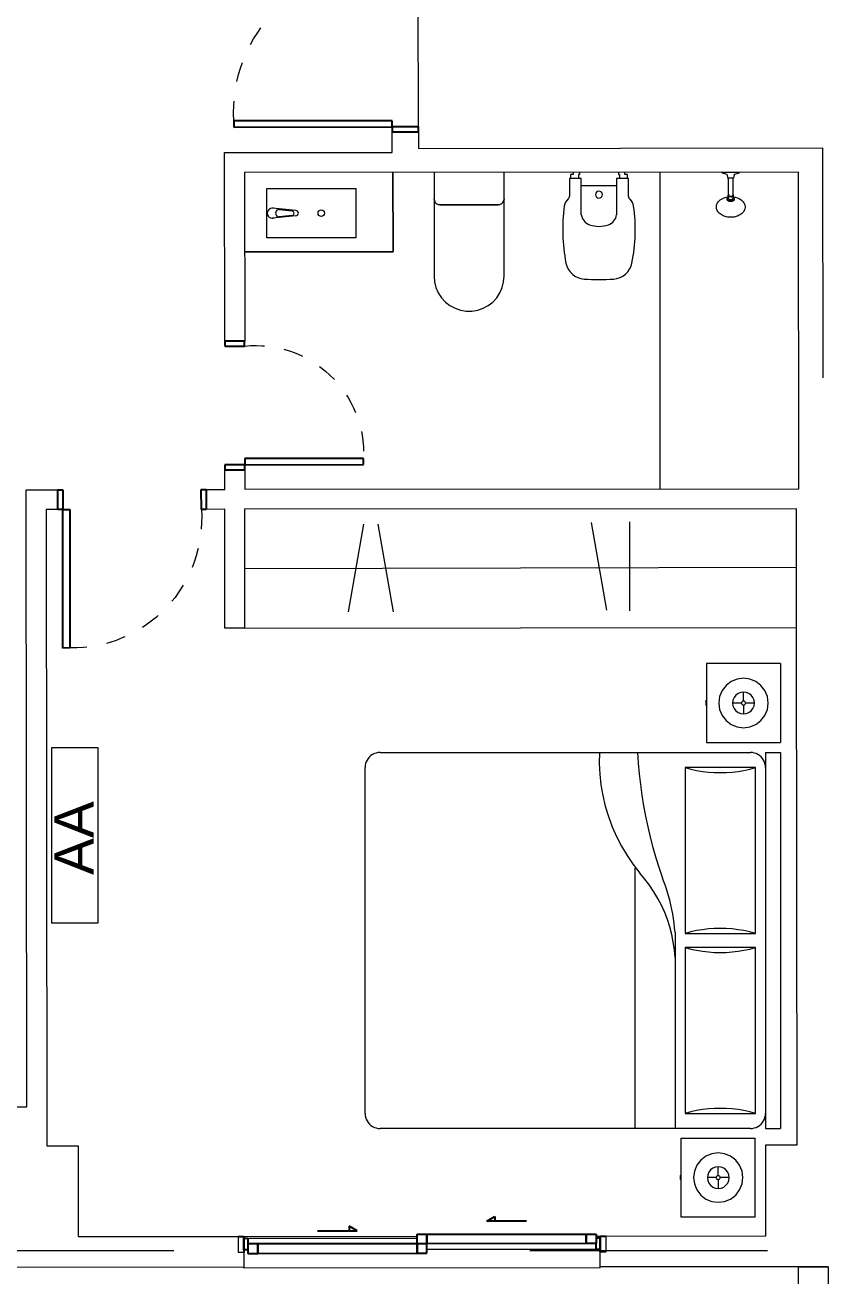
# Model space of a CAD drawing. Header units: millimetres. Extents: x 917 to 1168, y -421 to -23.
# Drawn here: x 1062.72 to 1066.75, y -360.69 to -354.37 of the extents above; entities that cross this region are included whole.
import ezdxf

# ---------------------------------------------------------------- set-up
doc = ezdxf.new("R2010")
doc.units = ezdxf.units.MM
doc.header["$LTSCALE"] = 0.1
for name, pattern in [('ACAD_ISO03W100', [30, 12, -18]), ('CONTINUA', [0]), ('Trazo', [0.00635, 0.003175, -0.003175])]:
    doc.linetypes.add(name, pattern=pattern)
doc.layers.get('0').update_dxf_attribs({"lineweight": 5})
for name, color, linetype, lineweight in [('A-DETL-GENF', 7, 'Continuous', 5), ('A-DOOR', 7, 'Continuous', 5), ('A-GLAZ', 7, 'Continuous', 5), ('A-GLAZ-SILL', 7, 'Continuous', 5), ('A-WALL', 7, 'Continuous', 5), ('Arq-Equipamiento', 250, 'Continuous', 5), ('MUEBLES', 250, 'Continuous', 5), ('P-SANR-FIXT', 7, 'Continuous', 5)]:
    doc.layers.add(name, color=color, linetype=linetype, lineweight=lineweight)
doc.layers.add('A-DOOR-HDLN', color=5, linetype='Trazo', lineweight=5, true_color=0x0000ff)
doc.styles.get("Standard").update_dxf_attribs({"font": 'arial.ttf'})

# ---------------------------------------------------------------- blocks, each defined once
blk = doc.blocks.new('Family7 - Puerta OBLAK - Acceso-2885777-1-TORRE-ARQ-PB')
at = {"layer": 'A-DOOR', "color": 8, "lineweight": 25}
for p, q in [((-0.425, -0.0668), (-0.425, 0.0668)), ((-0.425, 0.0668), (-0.4, 0.0668)), ((-0.4, 0.0668), (-0.4, -0.0668)), ((0.4, -0.0668), (0.4, 0.0668)), ((0.4, 0.0668), (0.425, 0.0668)), ((0.425, 0.0668), (0.425, -0.0668)), ((-0.4, -0.0668), (-0.425, -0.0668)), ((-0.4, -0.0667), (-0.3693, -0.0667)), ((-0.4, -0.8667), (-0.4, -0.0667)), ((-0.3693, -0.0667), (-0.3693, -0.8667)), ((0.425, -0.0668), (0.4, -0.0668)), ((-0.3693, -0.8667), (-0.4, -0.8667))]:
    blk.add_line(p, q, dxfattribs=at)
at = {"layer": 'A-DOOR-HDLN', "color": 8}
blk.add_arc((-0.3269, -0.1376), 0.7303, 266.67006, 5.56979, dxfattribs=at)
blk = doc.blocks.new('Family6 - Puerta OBLAK - Baño-2882883-1-TORRE-ARQ-PB')
at = {"layer": 'A-DOOR', "color": 8, "lineweight": 25}
for p, q in [((-0.3, 0.6507), (-0.2685, 0.6507)), ((-0.3, 0.0507), (-0.3, 0.6507)), ((-0.2685, 0.6507), (-0.2685, 0.0507)), ((-0.325, -0.05), (-0.325, 0.05)), ((-0.325, 0.05), (-0.3, 0.05)), ((-0.2685, 0.0507), (-0.3, 0.0507)), ((-0.3, 0.05), (-0.3, -0.05)), ((0.3, -0.05), (0.3, 0.05)), ((0.3, 0.05), (0.325, 0.05)), ((0.325, 0.05), (0.325, -0.05)), ((-0.3, -0.05), (-0.325, -0.05)), ((0.325, -0.05), (0.3, -0.05))]:
    blk.add_line(p, q, dxfattribs=at)
at = {"layer": 'A-DOOR-HDLN', "color": 8}
blk.add_arc((-0.2437, 0.1049), 0.5464, 354.31204, 92.59832, dxfattribs=at)
blk = doc.blocks.new('Windows_Opening-Slide_UFME_Fenetre_Coulissante_2V - 1_20 x 1_80-2559393-1-TORRE-ARQ-PB')
at = {"layer": 'A-GLAZ', "color": 8, "lineweight": 25}
for p, q in [((-0.9, -0.078), (-0.9, 0.002)), ((-0.88, 0.008), (-0.83, 0.008)), ((-0.88, -0.04), (-0.88, 0.008)), ((-0.83, 0.008), (-0.025, 0.008)), ((-0.83, -0.04), (-0.83, 0.008)), ((-0.83, 0.008), (-0.83, -0.04)), ((-0.025, 0.008), (-0.025, -0.04)), ((-0.025, -0.04), (-0.025, 0.008)), ((-0.025, 0.008), (0.025, 0.008)), ((0.025, 0.008), (0.025, -0.04)), ((0.9, 0.002), (0.9, -0.078)), ((-0.88, -0.011), (-0.9, -0.011)), ((-0.9, -0.011), (-0.9, -0.069)), ((-0.83, -0.04), (-0.88, -0.04)), ((-0.88, -0.069), (-0.88, -0.04)), ((-0.025, -0.04), (-0.83, -0.04)), ((0.025, -0.04), (-0.025, -0.04)), ((0.025, -0.04), (-0.025, -0.04)), ((-0.025, -0.04), (-0.025, -0.088)), ((0.83, -0.04), (0.025, -0.04)), ((0.025, -0.04), (0.025, -0.088)), ((0.025, -0.088), (0.025, -0.04)), ((0.83, -0.088), (0.83, -0.04)), ((0.88, -0.04), (0.83, -0.04)), ((0.83, -0.04), (0.83, -0.088)), ((0.9, -0.011), (0.88, -0.011)), ((0.88, -0.011), (0.88, -0.04)), ((0.88, -0.088), (0.88, -0.04)), ((0.9, -0.069), (0.9, -0.011)), ((-0.93, -0.078), (-0.9, -0.078)), ((-0.9, -0.069), (-0.88, -0.069)), ((-0.5275, -0.106), (-0.3275, -0.106)), ((-0.3675, -0.1291), (-0.3675, -0.106)), ((-0.3275, -0.106), (-0.3675, -0.1291)), ((-0.025, -0.088), (0.025, -0.088)), ((0.025, -0.088), (0.83, -0.088)), ((0.83, -0.088), (0.88, -0.088)), ((0.88, -0.069), (0.9, -0.069)), ((0.9, -0.078), (0.93, -0.078)), ((0.3275, -0.154), (0.3675, -0.1771)), ((0.5275, -0.154), (0.3275, -0.154)), ((0.3675, -0.1771), (0.3675, -0.154))]:
    blk.add_line(p, q, dxfattribs=at)
at = {"layer": 'A-GLAZ', "color": 8}
for p, q in [((0.88, -0.011), (0.025, -0.011)), ((-0.9, -0.078), (-0.025, -0.078)), ((-0.88, -0.069), (-0.025, -0.069)), ((0.88, -0.078), (0.9, -0.078))]:
    blk.add_line(p, q, dxfattribs=at)
at = {"layer": 'A-GLAZ-SILL', "color": 8}
for p, q in [((-0.9, 0.078), (-0.9, 0.082)), ((0.9, 0.082), (-0.9, 0.082)), ((0.9, 0.082), (0.9, 0.078))]:
    blk.add_line(p, q, dxfattribs=at)
blk = doc.blocks.new('Family5 - Puerta OPBLAK - Dormitorio-2880729-1-TORRE-ARQ-PB')
at = {"layer": 'A-DOOR', "color": 8, "lineweight": 25}
for p, q in [((-0.35, 0.05), (-0.375, 0.05)), ((-0.375, 0.05), (-0.375, -0.05)), ((-0.35, -0.05), (-0.35, 0.05)), ((0.375, 0.05), (0.35, 0.05)), ((0.35, 0.05), (0.35, -0.05)), ((0.375, -0.05), (0.375, 0.05)), ((-0.375, -0.05), (-0.35, -0.05)), ((0.35, -0.05), (0.315, -0.05)), ((0.315, -0.05), (0.315, -0.75)), ((0.35, -0.75), (0.35, -0.05)), ((0.35, -0.05), (0.375, -0.05)), ((0.315, -0.75), (0.35, -0.75))]:
    blk.add_line(p, q, dxfattribs=at)
at = {"layer": 'A-DOOR-HDLN', "color": 8}
blk.add_arc((0.3017, -0.0967), 0.6534, 175.89838, 271.16402, dxfattribs=at)
blk = doc.blocks.new('cama grande')
at = {"layer": 'MUEBLES'}
for p, q in [((584.8597, 704.5615), (584.8847, 704.5615)), ((584.8597, 704.5615), (584.8597, 704.1865)), ((584.8847, 704.5615), (585.2597, 704.5615)), ((585.2597, 704.1866), (585.2597, 704.5615)), ((585.3097, 704.5615), (587.2097, 704.5615)), ((585.3097, 704.4853), (585.3097, 704.5615)), ((587.2097, 704.4853), (587.2097, 704.5615)), ((584.9972, 704.4822), (584.9713, 704.4624)), ((585.0273, 704.4947), (584.9972, 704.4822)), ((585.0597, 704.499), (585.0273, 704.4947)), ((585.092, 704.4947), (585.0597, 704.499)), ((585.1221, 704.4822), (585.092, 704.4947)), ((585.148, 704.4624), (585.1221, 704.4822)), ((585.3097, 704.4853), (585.3859, 704.4853)), ((585.3567, 704.4795), (585.3478, 704.475)), ((585.3661, 704.4827), (585.3567, 704.4795)), ((585.3759, 704.4846), (585.3661, 704.4827)), ((585.3859, 704.4853), (585.3759, 704.4846)), ((585.3859, 704.4853), (587.1335, 704.4853)), ((587.1434, 704.4846), (587.1335, 704.4853)), ((587.1335, 704.4853), (587.2097, 704.4853)), ((587.1532, 704.4827), (587.1434, 704.4846)), ((587.1626, 704.4795), (587.1532, 704.4827)), ((587.1716, 704.475), (587.1626, 704.4795)), ((584.9515, 704.4365), (584.939, 704.4064)), ((584.9713, 704.4624), (584.9515, 704.4365)), ((585.0322, 704.4217), (585.0208, 704.4129)), ((585.0454, 704.4272), (585.0322, 704.4217)), ((585.0597, 704.4291), (585.0454, 704.4272)), ((585.0597, 704.4291), (585.0597, 704.384)), ((585.0739, 704.4272), (585.0597, 704.4291)), ((585.0872, 704.4217), (585.0739, 704.4272)), ((585.0986, 704.4129), (585.0872, 704.4217)), ((585.1679, 704.4365), (585.148, 704.4624)), ((585.1804, 704.4064), (585.1679, 704.4365)), ((585.3103, 704.419), (585.3097, 704.4091)), ((585.3123, 704.4288), (585.3103, 704.419)), ((585.3155, 704.4382), (585.3123, 704.4288)), ((585.3199, 704.4472), (585.3155, 704.4382)), ((585.3254, 704.4554), (585.3199, 704.4472)), ((585.332, 704.4629), (585.3254, 704.4554)), ((585.3395, 704.4695), (585.332, 704.4629)), ((585.3478, 704.475), (585.3395, 704.4695)), ((586.2241, 704.4345), (585.3859, 704.4345)), ((585.3936, 704.4054), (585.3859, 704.4345)), ((585.3859, 704.4345), (585.3859, 704.0789)), ((586.2241, 704.4345), (586.2163, 704.4054)), ((586.2241, 704.0789), (586.2241, 704.4345)), ((587.1335, 704.4345), (586.2953, 704.4345)), ((586.2953, 704.4345), (586.2953, 704.0789)), ((586.303, 704.4054), (586.2953, 704.4345)), ((587.1335, 704.4345), (587.1257, 704.4054)), ((587.1335, 704.0789), (587.1335, 704.4345)), ((587.1799, 704.4695), (587.1716, 704.475)), ((587.1873, 704.4629), (587.1799, 704.4695)), ((587.1939, 704.4554), (587.1873, 704.4629)), ((587.1995, 704.4472), (587.1939, 704.4554)), ((587.2039, 704.4382), (587.1995, 704.4472)), ((587.2071, 704.4288), (587.2039, 704.4382)), ((587.209, 704.419), (587.2071, 704.4288)), ((587.2097, 704.4091), (587.209, 704.419)), ((587.6329, 704.4338), (587.2579, 704.4338)), ((587.2579, 704.059), (587.2579, 704.4338)), ((587.6579, 704.4338), (587.6329, 704.4338)), ((587.6579, 704.4338), (587.6579, 704.0589)), ((584.939, 704.4064), (584.9347, 704.374)), ((584.9347, 704.374), (584.939, 704.3417)), ((585.0065, 704.3883), (585.0046, 704.374)), ((585.0496, 704.374), (585.0046, 704.374)), ((585.0046, 704.374), (585.0065, 704.3598)), ((585.012, 704.4015), (585.0065, 704.3883)), ((585.0065, 704.3598), (585.012, 704.3465)), ((585.0208, 704.4129), (585.012, 704.4015)), ((585.05, 704.3766), (585.0496, 704.374)), ((585.0496, 704.374), (585.05, 704.3714)), ((585.051, 704.379), (585.05, 704.3766)), ((585.05, 704.3714), (585.051, 704.369)), ((585.0526, 704.3811), (585.051, 704.379)), ((585.051, 704.369), (585.0526, 704.3669)), ((585.0547, 704.3827), (585.0526, 704.3811)), ((585.0526, 704.3669), (585.0547, 704.3654)), ((585.0571, 704.3837), (585.0547, 704.3827)), ((585.0547, 704.3654), (585.0571, 704.3644)), ((585.0597, 704.384), (585.0571, 704.3837)), ((585.0571, 704.3644), (585.0597, 704.364)), ((585.0623, 704.3837), (585.0597, 704.384)), ((585.0597, 704.364), (585.0623, 704.3644)), ((585.0597, 704.364), (585.0597, 704.319)), ((585.0647, 704.3827), (585.0623, 704.3837)), ((585.0623, 704.3644), (585.0647, 704.3654)), ((585.0667, 704.3811), (585.0647, 704.3827)), ((585.0647, 704.3654), (585.0667, 704.3669)), ((585.0683, 704.379), (585.0667, 704.3811)), ((585.0667, 704.3669), (585.0683, 704.369)), ((585.0693, 704.3766), (585.0683, 704.379)), ((585.0683, 704.369), (585.0693, 704.3714)), ((585.0697, 704.374), (585.0693, 704.3766)), ((585.0693, 704.3714), (585.0697, 704.374)), ((585.0697, 704.374), (585.1147, 704.374)), ((585.1073, 704.4015), (585.0986, 704.4129)), ((585.1128, 704.3883), (585.1073, 704.4015)), ((585.1073, 704.3465), (585.1128, 704.3598)), ((585.1147, 704.374), (585.1128, 704.3883)), ((585.1128, 704.3598), (585.1147, 704.374)), ((585.1846, 704.374), (585.1804, 704.4064)), ((585.1804, 704.3417), (585.1846, 704.374)), ((585.3097, 703.8376), (585.3097, 704.4091)), ((585.3999, 704.3761), (585.3936, 704.4054)), ((585.4049, 704.3465), (585.3999, 704.3761)), ((586.21, 704.3761), (586.205, 704.3465)), ((586.2163, 704.4054), (586.21, 704.3761)), ((586.3093, 704.3761), (586.303, 704.4054)), ((586.3143, 704.3465), (586.3093, 704.3761)), ((587.1194, 704.3761), (587.1144, 704.3465)), ((587.1257, 704.4054), (587.1194, 704.3761)), ((587.2097, 704.4091), (587.2097, 704.0281)), ((587.3954, 704.3546), (587.3695, 704.3348)), ((587.4256, 704.3671), (587.3954, 704.3546)), ((587.4579, 704.3714), (587.4256, 704.3671)), ((587.4902, 704.3671), (587.4579, 704.3714)), ((587.5204, 704.3546), (587.4902, 704.3671)), ((587.5462, 704.3348), (587.5204, 704.3546)), ((584.939, 704.3417), (584.9515, 704.3116)), ((584.9515, 704.3116), (584.9713, 704.2857)), ((585.012, 704.3465), (585.0208, 704.3351)), ((585.0208, 704.3351), (585.0322, 704.3264)), ((585.0322, 704.3264), (585.0454, 704.3209)), ((585.0454, 704.3209), (585.0597, 704.319)), ((585.0597, 704.319), (585.0739, 704.3209)), ((585.0739, 704.3209), (585.0872, 704.3264)), ((585.0872, 704.3264), (585.0986, 704.3351)), ((585.0986, 704.3351), (585.1073, 704.3465)), ((585.148, 704.2857), (585.1679, 704.3116)), ((585.1679, 704.3116), (585.1804, 704.3417)), ((585.4084, 704.3166), (585.4049, 704.3465)), ((585.4106, 704.2867), (585.4084, 704.3166)), ((586.2015, 704.3166), (586.1994, 704.2867)), ((586.205, 704.3465), (586.2015, 704.3166)), ((586.3178, 704.3166), (586.3143, 704.3465)), ((586.32, 704.2867), (586.3178, 704.3166)), ((587.1109, 704.3166), (587.1088, 704.2867)), ((587.1144, 704.3465), (587.1109, 704.3166)), ((587.3497, 704.3089), (587.3372, 704.2788)), ((587.3695, 704.3348), (587.3497, 704.3089)), ((587.4304, 704.2941), (587.419, 704.2853)), ((587.4437, 704.2996), (587.4304, 704.2941)), ((587.4579, 704.3014), (587.4437, 704.2996)), ((587.4579, 704.3014), (587.4579, 704.2564)), ((587.4721, 704.2996), (587.4579, 704.3014)), ((587.4854, 704.2941), (587.4721, 704.2996)), ((587.4968, 704.2853), (587.4854, 704.2941)), ((587.5661, 704.3089), (587.5462, 704.3348)), ((587.5786, 704.2788), (587.5661, 704.3089)), ((584.9713, 704.2857), (584.9972, 704.2658)), ((584.9972, 704.2658), (585.0273, 704.2533)), ((585.0273, 704.2533), (585.0597, 704.2491)), ((585.0597, 704.2491), (585.092, 704.2533)), ((585.092, 704.2533), (585.1221, 704.2658)), ((585.1221, 704.2658), (585.148, 704.2857)), ((585.4084, 704.1967), (585.4106, 704.2266)), ((585.4113, 704.2567), (585.4106, 704.2867)), ((585.4106, 704.2266), (585.4113, 704.2567)), ((586.1994, 704.2867), (586.1987, 704.2567)), ((586.1987, 704.2567), (586.1994, 704.2266)), ((586.1994, 704.2266), (586.2015, 704.1967)), ((586.3178, 704.1967), (586.32, 704.2266)), ((586.3207, 704.2567), (586.32, 704.2867)), ((586.32, 704.2266), (586.3207, 704.2567)), ((587.1088, 704.2867), (587.1081, 704.2567)), ((587.1081, 704.2567), (587.1088, 704.2266)), ((587.1088, 704.2266), (587.1109, 704.1967)), ((587.3372, 704.2788), (587.3329, 704.2464)), ((587.3329, 704.2464), (587.3372, 704.2141)), ((587.4047, 704.2607), (587.4029, 704.2464)), ((587.4479, 704.2464), (587.4029, 704.2464)), ((587.4029, 704.2464), (587.4047, 704.2322)), ((587.4102, 704.2739), (587.4047, 704.2607)), ((587.4047, 704.2322), (587.4102, 704.2189)), ((587.419, 704.2853), (587.4102, 704.2739)), ((587.4482, 704.249), (587.4479, 704.2464)), ((587.4479, 704.2464), (587.4482, 704.2438)), ((587.4492, 704.2514), (587.4482, 704.249)), ((587.4482, 704.2438), (587.4492, 704.2414)), ((587.4508, 704.2535), (587.4492, 704.2514)), ((587.4492, 704.2414), (587.4508, 704.2393)), ((587.4529, 704.2551), (587.4508, 704.2535)), ((587.4508, 704.2393), (587.4529, 704.2377)), ((587.4553, 704.2561), (587.4529, 704.2551)), ((587.4529, 704.2377), (587.4553, 704.2367)), ((587.4579, 704.2564), (587.4553, 704.2561)), ((587.4553, 704.2367), (587.4579, 704.2364)), ((587.4605, 704.2561), (587.4579, 704.2564)), ((587.4579, 704.2364), (587.4605, 704.2367)), ((587.4579, 704.2364), (587.4579, 704.1914)), ((587.4629, 704.2551), (587.4605, 704.2561)), ((587.4605, 704.2367), (587.4629, 704.2377)), ((587.465, 704.2535), (587.4629, 704.2551)), ((587.4629, 704.2377), (587.465, 704.2393)), ((587.4666, 704.2514), (587.465, 704.2535)), ((587.465, 704.2393), (587.4666, 704.2414)), ((587.4676, 704.249), (587.4666, 704.2514)), ((587.4666, 704.2414), (587.4676, 704.2438)), ((587.4679, 704.2464), (587.4676, 704.249)), ((587.4676, 704.2438), (587.4679, 704.2464)), ((587.4679, 704.2464), (587.5129, 704.2464)), ((587.5055, 704.2739), (587.4968, 704.2853)), ((587.511, 704.2607), (587.5055, 704.2739)), ((587.5055, 704.2189), (587.511, 704.2322)), ((587.5129, 704.2464), (587.511, 704.2607)), ((587.511, 704.2322), (587.5129, 704.2464)), ((587.5828, 704.2464), (587.5786, 704.2788)), ((587.5786, 704.2141), (587.5828, 704.2464)), ((584.8597, 704.1865), (585.2597, 704.1866)), ((585.0489, 704.1866), (585.0488, 704.1866)), ((585.0488, 704.1866), (585.0488, 704.1839)), ((585.0489, 704.1839), (585.0488, 704.1839)), ((585.0489, 704.1839), (585.0489, 704.1866)), ((585.0492, 704.1839), (585.0489, 704.1839)), ((585.0492, 704.1839), (585.0492, 704.1866)), ((585.0498, 704.1839), (585.0492, 704.1839)), ((585.0498, 704.1839), (585.0498, 704.1866)), ((585.0498, 704.1839), (585.0506, 704.1839)), ((585.0506, 704.1839), (585.0506, 704.1866)), ((585.0506, 704.1839), (585.0515, 704.1839)), ((585.0515, 704.1839), (585.0515, 704.1866)), ((585.0515, 704.1839), (585.0526, 704.1839)), ((585.0526, 704.1839), (585.0526, 704.1866)), ((585.0526, 704.1839), (585.0539, 704.1839)), ((585.0539, 704.1839), (585.0539, 704.1866)), ((585.0539, 704.1839), (585.0553, 704.1839)), ((585.0553, 704.1839), (585.0553, 704.1866)), ((585.0553, 704.1839), (585.0568, 704.1839)), ((585.0568, 704.1839), (585.0568, 704.1866)), ((585.0568, 704.1839), (585.0584, 704.1839)), ((585.0584, 704.1839), (585.0584, 704.1866)), ((585.0584, 704.1839), (585.06, 704.1839)), ((585.06, 704.1839), (585.06, 704.1866)), ((585.06, 704.1839), (585.0616, 704.1839)), ((585.0616, 704.1839), (585.0616, 704.1866)), ((585.0616, 704.1839), (585.0631, 704.1839)), ((585.0631, 704.1839), (585.0631, 704.1866)), ((585.0631, 704.1839), (585.0646, 704.1839)), ((585.0646, 704.1839), (585.0646, 704.1866)), ((585.0646, 704.1839), (585.066, 704.1839)), ((585.066, 704.1839), (585.066, 704.1866)), ((585.066, 704.1839), (585.0673, 704.1839)), ((585.0673, 704.1839), (585.0673, 704.1866)), ((585.0673, 704.1839), (585.0684, 704.1839)), ((585.0684, 704.1839), (585.0684, 704.1866)), ((585.0684, 704.1839), (585.0694, 704.1839)), ((585.0694, 704.1839), (585.0694, 704.1866)), ((585.0694, 704.1839), (585.0701, 704.1839)), ((585.0701, 704.1839), (585.0701, 704.1866)), ((585.0707, 704.1839), (585.0701, 704.1839)), ((585.0707, 704.1839), (585.0707, 704.1866)), ((585.071, 704.1839), (585.0707, 704.1839)), ((585.071, 704.1839), (585.071, 704.1866)), ((585.0711, 704.1839), (585.071, 704.1839)), ((585.0711, 704.1866), (585.0711, 704.1839)), ((585.2597, 704.1866), (585.2597, 704.1866)), ((585.3999, 704.1372), (585.4049, 704.1668)), ((585.4049, 704.1668), (585.4084, 704.1967)), ((586.2015, 704.1967), (586.205, 704.1668)), ((586.205, 704.1668), (586.21, 704.1372)), ((586.3093, 704.1372), (586.3143, 704.1668)), ((586.3143, 704.1668), (586.3178, 704.1967)), ((587.1109, 704.1967), (587.1144, 704.1668)), ((587.1144, 704.1668), (587.1194, 704.1372)), ((587.3372, 704.2141), (587.3497, 704.1839)), ((587.3497, 704.1839), (587.3695, 704.1581)), ((587.4102, 704.2189), (587.419, 704.2075)), ((587.419, 704.2075), (587.4304, 704.1988)), ((587.4304, 704.1988), (587.4437, 704.1933)), ((587.4437, 704.1933), (587.4579, 704.1914)), ((587.4579, 704.1914), (587.4721, 704.1933)), ((587.4721, 704.1933), (587.4854, 704.1988)), ((587.4854, 704.1988), (587.4968, 704.2075)), ((587.4968, 704.2075), (587.5055, 704.2189)), ((587.5462, 704.1581), (587.5661, 704.1839)), ((587.5661, 704.1839), (587.5786, 704.2141)), ((585.3859, 704.0789), (585.3936, 704.1079)), ((585.3936, 704.1079), (585.3999, 704.1372)), ((586.21, 704.1372), (586.2163, 704.1079)), ((586.2163, 704.1079), (586.2241, 704.0789)), ((586.2953, 704.0789), (586.303, 704.1079)), ((586.303, 704.1079), (586.3093, 704.1372)), ((587.1194, 704.1372), (587.1257, 704.1079)), ((587.1257, 704.1079), (587.1335, 704.0789)), ((587.3695, 704.1581), (587.3954, 704.1382)), ((587.3954, 704.1382), (587.4256, 704.1257)), ((587.4256, 704.1257), (587.4579, 704.1215)), ((587.4579, 704.1215), (587.4902, 704.1257)), ((587.4902, 704.1257), (587.5204, 704.1382)), ((587.5204, 704.1382), (587.5462, 704.1581)), ((585.3859, 704.0789), (586.2241, 704.0789)), ((586.2953, 704.0789), (587.1335, 704.0789)), ((587.2579, 704.0589), (587.2579, 704.059)), ((587.6579, 704.0589), (587.2579, 704.0589)), ((587.4464, 704.059), (587.4464, 704.0562)), ((587.4464, 704.0562), (587.4465, 704.0562)), ((587.4465, 704.0562), (587.4465, 704.059)), ((587.4465, 704.0562), (587.4469, 704.0562)), ((587.4469, 704.0562), (587.4469, 704.059)), ((587.4469, 704.0562), (587.4475, 704.0562)), ((587.4475, 704.0562), (587.4475, 704.059)), ((587.4482, 704.0562), (587.4475, 704.0562)), ((587.4482, 704.0562), (587.4482, 704.059)), ((587.4492, 704.0562), (587.4482, 704.0562)), ((587.4492, 704.0562), (587.4492, 704.059)), ((587.4503, 704.0562), (587.4492, 704.0562)), ((587.4503, 704.0562), (587.4503, 704.059)), ((587.4515, 704.0562), (587.4503, 704.0562)), ((587.4515, 704.0562), (587.4515, 704.059)), ((587.4529, 704.0562), (587.4515, 704.0562)), ((587.4529, 704.0562), (587.4529, 704.059)), ((587.4545, 704.0562), (587.4529, 704.0562)), ((587.4545, 704.0562), (587.4545, 704.059)), ((587.456, 704.0562), (587.4545, 704.0562)), ((587.456, 704.0562), (587.456, 704.059)), ((587.4576, 704.0562), (587.456, 704.0562)), ((587.4576, 704.0562), (587.4576, 704.059)), ((587.4592, 704.0562), (587.4576, 704.0562)), ((587.4592, 704.0562), (587.4592, 704.059)), ((587.4608, 704.0562), (587.4592, 704.0562)), ((587.4608, 704.0562), (587.4608, 704.059)), ((587.4622, 704.0562), (587.4608, 704.0562)), ((587.4622, 704.0562), (587.4622, 704.059)), ((587.4636, 704.0562), (587.4622, 704.0562)), ((587.4636, 704.0562), (587.4636, 704.059)), ((587.4649, 704.0562), (587.4636, 704.0562)), ((587.4649, 704.0562), (587.4649, 704.059)), ((587.4661, 704.0562), (587.4649, 704.0562)), ((587.4661, 704.0562), (587.4661, 704.059)), ((587.467, 704.0562), (587.4661, 704.0562)), ((587.467, 704.0562), (587.467, 704.059)), ((587.4678, 704.0562), (587.467, 704.0562)), ((587.4678, 704.0562), (587.4678, 704.059)), ((587.4678, 704.0562), (587.4683, 704.0562)), ((587.4683, 704.0562), (587.4683, 704.059)), ((587.4683, 704.0562), (587.4687, 704.0562)), ((587.4687, 704.059), (587.4688, 704.059)), ((587.4687, 704.0562), (587.4687, 704.059)), ((587.4687, 704.0562), (587.4688, 704.0562)), ((587.4688, 704.059), (587.4688, 704.0562)), ((585.9889, 703.9809), (585.9667, 703.973)), ((586.0112, 703.9882), (585.9889, 703.9809)), ((586.0338, 703.995), (586.0112, 703.9882)), ((586.0566, 704.0012), (586.0338, 703.995)), ((586.0794, 704.0068), (586.0566, 704.0012)), ((586.1025, 704.0118), (586.0794, 704.0068)), ((586.1174, 703.9757), (586.0816, 703.9596)), ((586.1256, 704.0162), (586.1025, 704.0118)), ((586.1541, 703.9898), (586.1174, 703.9757)), ((586.1488, 704.0201), (586.1256, 704.0162)), ((586.1722, 704.0233), (586.1488, 704.0201)), ((586.1915, 704.0018), (586.1541, 703.9898)), ((586.1956, 704.026), (586.1722, 704.0233)), ((586.2295, 704.0116), (586.1915, 704.0018)), ((586.2191, 704.0281), (586.1956, 704.026)), ((586.2191, 704.0281), (586.3461, 704.0281)), ((586.268, 704.0193), (586.2295, 704.0116)), ((586.3069, 704.0248), (586.268, 704.0193)), ((586.3461, 704.0281), (586.3069, 704.0248)), ((586.3461, 704.0281), (587.2097, 704.0281)), ((587.2097, 704.0281), (587.2097, 703.8249)), ((585.7372, 703.9027), (585.7896, 703.9164)), ((585.7896, 703.9164), (585.8417, 703.9312)), ((585.8417, 703.9312), (585.8934, 703.9473)), ((585.8934, 703.9473), (585.9447, 703.9646)), ((585.9667, 703.973), (585.9447, 703.9646)), ((586.013, 703.9214), (585.9804, 703.8995)), ((586.0468, 703.9415), (586.013, 703.9214)), ((586.0816, 703.9596), (586.0468, 703.9415)), ((585.4176, 703.8464), (585.4713, 703.8527)), ((585.4713, 703.8527), (585.5249, 703.8602)), ((585.5249, 703.8602), (585.5784, 703.869)), ((585.5784, 703.869), (585.6316, 703.879)), ((585.6316, 703.879), (585.6845, 703.8902)), ((585.6845, 703.8902), (585.7372, 703.9027)), ((585.876, 703.8167), (585.9193, 703.8503)), ((585.9492, 703.8757), (585.9193, 703.8503)), ((585.9804, 703.8995), (585.9492, 703.8757)), ((585.3097, 703.8376), (585.3637, 703.8414)), ((585.3097, 703.6456), (585.3097, 703.8376)), ((585.3637, 703.8414), (585.4176, 703.8464)), ((585.7836, 703.7577), (585.8307, 703.7858)), ((585.8307, 703.7858), (585.876, 703.8167)), ((585.8939, 703.8249), (587.2097, 703.8249)), ((587.2097, 703.8249), (587.2097, 702.5377)), ((585.6848, 703.7105), (585.7349, 703.7326)), ((585.7349, 703.7326), (585.7836, 703.7577)), ((585.4736, 703.6537), (585.5276, 703.663)), ((585.5276, 703.663), (585.581, 703.6756)), ((585.581, 703.6756), (585.6334, 703.6915)), ((585.6334, 703.6915), (585.6848, 703.7105)), ((585.3097, 703.6456), (585.3645, 703.645)), ((585.3097, 702.5377), (585.3097, 703.6456)), ((585.3645, 703.645), (585.4192, 703.6476)), ((585.4192, 703.6476), (585.4736, 703.6537)), ((585.3097, 702.5377), (585.3103, 702.5277)), ((585.3103, 702.5277), (585.3123, 702.5179)), ((587.2071, 702.5179), (587.209, 702.5277)), ((587.209, 702.5277), (587.2097, 702.5377)), ((585.3123, 702.5179), (585.3155, 702.5085)), ((585.3155, 702.5085), (585.3199, 702.4996)), ((585.3199, 702.4996), (585.3254, 702.4913)), ((585.3254, 702.4913), (585.332, 702.4838)), ((585.332, 702.4838), (585.3395, 702.4772)), ((585.3395, 702.4772), (585.3478, 702.4717)), ((585.3478, 702.4717), (585.3567, 702.4673)), ((585.3567, 702.4673), (585.3661, 702.464)), ((585.3661, 702.464), (585.3759, 702.4621)), ((585.3759, 702.4621), (585.3859, 702.4615)), ((587.1335, 702.4615), (585.3859, 702.4615)), ((587.1335, 702.4615), (587.1434, 702.4621)), ((587.1434, 702.4621), (587.1532, 702.464)), ((587.1532, 702.464), (587.1626, 702.4673)), ((587.1626, 702.4673), (587.1716, 702.4717)), ((587.1716, 702.4717), (587.1799, 702.4772)), ((587.1799, 702.4772), (587.1873, 702.4838)), ((587.1873, 702.4838), (587.1939, 702.4913)), ((587.1939, 702.4913), (587.1995, 702.4996)), ((587.1995, 702.4996), (587.2039, 702.5085)), ((587.2039, 702.5085), (587.2071, 702.5179))]:
    blk.add_line(p, q, dxfattribs=at)
blk = doc.blocks.new('Sanitary_Toilets_Ceramica-Catalano_Zero-70-One-Piece-Close-Coupled-Syphonic - Default-V1-2-TORRE-ARQ- PB _-2_14_')
at = {"layer": 'A-DETL-GENF', "color": 8}
for p, q in [((0.0444, 0.177), (0.0015, 0.177)), ((0.0887, 0.177), (0.0444, 0.177)), ((0.1331, 0.177), (0.0887, 0.177)), ((0.1331, 0.177), (0.1423, 0.1755)), ((0.524, 0.177), (0.1331, 0.177)), ((0.1423, 0.1755), (0.1331, 0.177)), ((0.1423, 0.1755), (0.1507, 0.1713)), ((0.1507, 0.1713), (0.1423, 0.1755)), ((0.1507, 0.1713), (0.1573, 0.1646)), ((0.1573, 0.1646), (0.1507, 0.1713)), ((0.1573, 0.1646), (0.1616, 0.1563)), ((0.1616, 0.1563), (0.1573, 0.1646)), ((0.1616, 0.1563), (0.1631, 0.147)), ((0.1631, 0.147), (0.1616, 0.1563)), ((0.1631, 0.147), (0.1631, -0.147)), ((0.1631, 0.098), (0.1631, 0.147)), ((0.5531, 0.1746), (0.524, 0.177)), ((0.5815, 0.1674), (0.5531, 0.1746)), ((0.6082, 0.1557), (0.5815, 0.1674)), ((0.6327, 0.1397), (0.6082, 0.1557)), ((0.6542, 0.1199), (0.6327, 0.1397)), ((0.1631, 0.049), (0.1631, 0.098)), ((0.6722, 0.0968), (0.6542, 0.1199)), ((0.6861, 0.0711), (0.6722, 0.0968)), ((0.6956, 0.0435), (0.6861, 0.0711)), ((0.1631, 0), (0.1631, 0.049)), ((0.7004, 0.0146), (0.6956, 0.0435)), ((0.7004, -0.0146), (0.7004, 0.0146)), ((0.1631, -0.049), (0.1631, 0)), ((0.1631, -0.098), (0.1631, -0.049)), ((0.6861, -0.0711), (0.6956, -0.0435)), ((0.6956, -0.0435), (0.7004, -0.0146)), ((0.1631, -0.147), (0.1631, -0.098)), ((0.6327, -0.1397), (0.6542, -0.1199)), ((0.6542, -0.1199), (0.6722, -0.0968)), ((0.6722, -0.0968), (0.6861, -0.0711)), ((0.0015, -0.177), (0.0444, -0.177)), ((0.0444, -0.177), (0.0887, -0.177)), ((0.0887, -0.177), (0.1331, -0.177)), ((0.1423, -0.1755), (0.1331, -0.177)), ((0.1331, -0.177), (0.1423, -0.1755)), ((0.1331, -0.177), (0.524, -0.177)), ((0.1507, -0.1713), (0.1423, -0.1755)), ((0.1423, -0.1755), (0.1507, -0.1713)), ((0.1573, -0.1646), (0.1507, -0.1713)), ((0.1507, -0.1713), (0.1573, -0.1646)), ((0.1616, -0.1563), (0.1573, -0.1646)), ((0.1573, -0.1646), (0.1616, -0.1563)), ((0.1631, -0.147), (0.1616, -0.1563)), ((0.1616, -0.1563), (0.1631, -0.147)), ((0.524, -0.177), (0.5531, -0.1746)), ((0.5531, -0.1746), (0.5815, -0.1674)), ((0.5815, -0.1674), (0.6082, -0.1557)), ((0.6082, -0.1557), (0.6327, -0.1397))]:
    blk.add_line(p, q, dxfattribs=at)
blk = doc.blocks.new('Vitreous china bidet _ Debba _ Roca _ 355994xx0 - White - Debba- Roca-2705266-2-TORRE-ARQ- PB _-2_14_')
at = {"layer": 'P-SANR-FIXT', "color": 8}
for p, q in [((0.0357, 0.0802), (0.0357, 0.2622)), ((0.2143, 0.2622), (0.2143, 0.0802)), ((-0.0236, 0.1689), (-0.0236, 0.0802)), ((0.2736, 0.0802), (0.2738, 0.1687)), ((-0.0236, 0.0802), (-0.0194, 0.0802)), ((-0.0194, 0.0802), (-0.0194, 0.0596)), ((-0.0194, 0.0802), (0.0221, 0.0802)), ((0.0221, 0.0802), (0.0357, 0.0802)), ((0.0221, 0.0596), (0.0221, 0.0802)), ((0.0357, 0.1159), (0.2143, 0.1159)), ((0.2143, 0.0802), (0.2279, 0.0802)), ((0.2279, 0.0802), (0.2694, 0.0802)), ((0.2279, 0.0596), (0.2279, 0.0802)), ((0.2694, 0.0596), (0.2694, 0.0802)), ((0.2694, 0.0802), (0.2736, 0.0802)), ((-0.0194, 0.0596), (-0.006, 0.0596)), ((-0.006, 0.0596), (-0.006, 0.0508)), ((0.026, 0.0596), (0.0221, 0.0596)), ((0.026, 0.0508), (0.026, 0.0596)), ((0.224, 0.0596), (0.2279, 0.0596)), ((0.224, 0.0508), (0.224, 0.0596)), ((0.256, 0.0508), (0.256, 0.0596)), ((0.256, 0.0596), (0.2694, 0.0596))]:
    blk.add_line(p, q, dxfattribs=at)
for centre, radius, start, end in [((0.0575, 0.4868), 0.1013, 93.86915, 168.75559), ((0.125, -0.5106), 1.1009, 86.13085, 93.86915), ((0.1925, 0.4868), 0.1013, 11.24441, 86.13085), ((0.8089, 0.3374), 0.8673, 168.75559, 187.87391), ((-0.5589, 0.3374), 0.8673, 352.12609, 11.24441), ((0.1293, 0.1353), 0.1859, 91.32885, 106.15101), ((0.1207, 0.1353), 0.1859, 73.84899, 88.67115), ((0.1, 0.2529), 0.0649, 110.16908, 171.83092), ((0.15, 0.2529), 0.0649, 8.16908, 69.83092), ((0.0086, 0.2267), 0.0594, 187.87391, 225.1331), ((0.2414, 0.2267), 0.0594, 311.25476, 352.12609), ((-0.0411, 0.1689), 0.0175, 0, 63.70008), ((0.125, 0.1608), 0.0175, 0, 180), ((0.125, 0.1608), 0.0175, 180, 0), ((0.2904, 0.1686), 0.0167, 126.27151, 179.72849)]:
    blk.add_arc(centre, radius, start, end, dxfattribs=at)
blk = doc.blocks.new('Shower-Valve_Trim-KOHLER-Alteo-K-TS45106 - 2_5 GPM_ 2BZ-Oil-Rubed Nickel-V7-2-TORRE-ARQ- PB _-2_14_')
at = {"layer": 'P-SANR-FIXT', "color": 8}
for p, q in [((2.5274, -14.2181), (2.5169, -14.2613)), ((2.5304, -14.2201), (2.5274, -14.2181)), ((2.5169, -14.2613), (2.5063, -14.3045)), ((2.5273, -14.281), (2.5422, -14.2823)), ((2.5491, -14.2543), (2.5352, -14.2486)), ((2.5433, -14.2816), (2.544, -14.2785)), ((2.544, -14.2785), (2.5489, -14.2585)), ((2.544, -14.2785), (2.6228, -14.2978)), ((2.5489, -14.2585), (2.5496, -14.2555)), ((2.6277, -14.2778), (2.5489, -14.2585)), ((2.6277, -14.2778), (2.6324, -14.2789)), ((2.6412, -14.2788), (2.6333, -14.2768)), ((2.6412, -14.2788), (2.6463, -14.28)), ((2.5063, -14.3045), (2.5099, -14.304)), ((2.6228, -14.2978), (2.6275, -14.299)), ((2.6273, -14.3012), (2.6353, -14.3032)), ((2.6353, -14.3032), (2.6403, -14.3044))]:
    blk.add_line(p, q, dxfattribs=at)
for centre, radius, start, end in [((2.5286, -14.2227), 0.00317, 6.88973, 54.99277), ((2.3096, -14.2492), 0.2237, 0.86448, 6.88973), ((2.3275, -14.1762), 0.2237, 325.59877, 331.62402), ((2.527, -14.284), 0.00308, 84.79207, 151.62402), ((2.5364, -14.2458), 0.00308, 180.86448, 247.69643), ((2.5423, -14.2813), 0.000995, 264.79207, 346.24425), ((2.5487, -14.2552), 0.000995, 346.24425, 67.69643), ((2.6316, -14.2837), 0.00706, 76.24425, 123.30845), ((2.7256, -14.3114), 0.0905, 131.08312, 158.8669), ((2.6547, -14.2917), 0.0156, 103.80047, 129.24425), ((2.6442, -14.2882), 0.00848, 47.08582, 76.24425), ((2.6419, -14.2907), 0.0119, 356.07641, 47.08582), ((2.6544, -14.2561), 0.0206, 267.76407, 286.1675), ((2.697, -14.2785), 0.0469, 98.13329, 131.08312), ((2.696, -14.2716), 0.0399, 63.16756, 98.13329), ((2.6956, -14.2724), 0.0408, 36.25317, 63.16756), ((2.6759, -14.2869), 0.0652, 13.90573, 36.25317), ((2.6548, -14.2921), 0.0869, 359.21375, 13.90573), ((2.5094, -14.3008), 0.00318, 277.49573, 325.59877), ((2.629, -14.2944), 0.00706, 209.18005, 256.24425), ((2.7252, -14.3132), 0.0905, 173.6216, 201.40538), ((2.6532, -14.2979), 0.0156, 203.24425, 228.68804), ((2.6423, -14.2962), 0.00848, 256.24425, 285.40268), ((2.6846, -14.3292), 0.0469, 201.40538, 234.35521), ((2.6414, -14.2929), 0.0119, 285.40268, 336.41209), ((2.6364, -14.3294), 0.0206, 46.321, 64.72443), ((2.639, -14.2912), 0.0148, 333.96033, 346.24425), ((2.639, -14.2912), 0.0148, 346.24425, 358.52817), ((2.6535, -14.2977), 0.0869, 318.58277, 333.27475), ((2.642, -14.2919), 0.0998, 333.27475, 346.24425), ((2.642, -14.2919), 0.0998, 346.24425, 359.21375), ((2.6805, -14.3348), 0.0399, 234.35521, 269.32094), ((2.6805, -14.334), 0.0408, 269.32094, 296.23533), ((2.6697, -14.312), 0.0652, 296.23533, 318.58277)]:
    blk.add_arc(centre, radius, start, end, dxfattribs=at)
for centre, major_axis, start_param, end_param in [((2.63, -14.289), (0.0025, 0.01), 4.712389, 6.283185), ((2.6499, -14.2938), (0.0042, 0.0171), 4.712389, 6.53655), ((2.6499, -14.2938), (0.00241, 0.00985), 4.712389, 6.383739), ((2.63, -14.289), (0.0025, 0.01), 3.141593, 4.712389), ((2.6499, -14.2938), (0.0042, 0.0171), 2.888228, 4.712389), ((2.6499, -14.2938), (0.00241, 0.00985), 3.041039, 4.712389)]:
    blk.add_ellipse(centre, major_axis=major_axis, ratio=0.707107, start_param=start_param, end_param=end_param, dxfattribs=at)
for points in [[(2.6393, -14.2912), (2.6397, -14.2897), (2.64, -14.2867), (2.6392, -14.2823), (2.6374, -14.2792), (2.6352, -14.2775), (2.634, -14.277), (2.6333, -14.2768)], [(2.6393, -14.2912), (2.6389, -14.2927), (2.6378, -14.2956), (2.6351, -14.2992), (2.632, -14.301), (2.6293, -14.3015), (2.628, -14.3014), (2.6273, -14.3012)]]:
    blk.add_open_spline(points, degree=3, knots=[1.570796, 1.570796, 1.570796, 1.570796, 1.963495, 2.356194, 2.748894, 2.945243, 3.141593, 3.141593, 3.141593, 3.141593], dxfattribs=at)
blk = doc.blocks.new('Bacha 45x25cm')
at = {"layer": 'MUEBLES', "color": 8}
for p, q in [((0.1116, 0.1456), (0.0994, 0.0278)), ((0.1062, 0.0625), (0.1134, 0.1271)), ((0.1384, 0.1456), (0.1506, 0.0278)), ((0.1367, 0.1258), (0.1438, 0.0625))]:
    blk.add_line(p, q, dxfattribs=at)
blk.add_lwpolyline([(0, 0.45), (0.25, 0.45), (0.25, 0), (0, 0)], close=True, dxfattribs=at)
blk.add_circle((0.125, 0.275), 0.0166, dxfattribs=at)
for centre, radius, start, end in [((0.125, 0.1456), 0.0134, 0, 180), ((0.125, 0.1258), 0.0117, 360, 173.64144), ((0.125, 0.0625), 0.0188, 167.28289, 12.84679), ((0.125, 0.0278), 0.0256, 168.17214, 11.82786)]:
    blk.add_arc(centre, radius, start, end, dxfattribs=at)
blk = doc.blocks.new('T1-PB-2020')
at = {"color": 8, "lineweight": 5}
for p, q in [((4097.5169, 1258.0122), (4097.5161, 1258.8122)), ((4097.3835, 1257.8831), (4097.3834, 1257.9871)), ((4097.5169, 1257.9872), (4097.517, 1257.9032)), ((4096.5365, 1257.8822), (4097.3835, 1257.8831)), ((4096.5374, 1256.9292), (4096.5365, 1257.8822)), ((4097.517, 1257.9032), (4099.5595, 1257.9052)), ((4099.5595, 1257.9052), (4099.5615, 1256.7431)), ((4099.4381, 1257.7836), (4096.6381, 1257.7808)), ((4096.6381, 1257.7808), (4096.6389, 1256.9293)), ((4097.3883, 1257.3808), (4097.3879, 1257.7815)), ((4097.3881, 1257.7816), (4097.3885, 1257.3816)), ((4098.7381, 1256.1836), (4098.7381, 1257.7836)), ((4099.4397, 1256.1836), (4099.4381, 1257.7836)), ((4097.3885, 1257.3816), (4096.6385, 1257.3808)), ((4096.6385, 1257.3808), (4097.3883, 1257.3808)), ((4096.5382, 1256.9292), (4096.5374, 1256.9292)), ((4096.6389, 1256.9293), (4096.6382, 1256.9293)), ((4096.6396, 1256.2793), (4096.6396, 1256.3043)), ((4096.5382, 1256.1792), (4096.5381, 1256.2792)), ((4096.5381, 1256.2792), (4096.5388, 1256.2792)), ((4096.6388, 1256.2793), (4096.6396, 1256.2793)), ((4096.6396, 1256.2793), (4096.6397, 1256.1808)), ((4095.5345, 1256.1782), (4095.6945, 1256.1784)), ((4095.5376, 1253.0602), (4095.5345, 1256.1782)), ((4096.4445, 1256.1791), (4096.5382, 1256.1792)), ((4096.6397, 1256.1808), (4099.4397, 1256.1836)), ((4095.6946, 1256.0784), (4095.6346, 1256.0783)), ((4095.6346, 1256.0783), (4095.6378, 1252.8628)), ((4096.5375, 1256.0792), (4096.4446, 1256.0791)), ((4096.5381, 1255.4792), (4096.5375, 1256.0792)), ((4099.4278, 1256.0821), (4096.6375, 1256.0793)), ((4096.6375, 1256.0793), (4096.6381, 1255.4793)), ((4099.4283, 1255.5315), (4099.4278, 1256.0821)), ((4097.2393, 1256.0037), (4097.1616, 1255.5605)), ((4097.3112, 1256.0037), (4097.3889, 1255.5605)), ((4098.39, 1256.0131), (4098.4677, 1255.5698)), ((4098.5835, 1256.0165), (4098.5835, 1255.5665)), ((4099.4281, 1255.7846), (4096.6378, 1255.7793)), ((4096.6381, 1255.4793), (4096.5381, 1255.4792)), ((4096.6381, 1255.4793), (4099.4284, 1255.4821)), ((4099.431, 1252.8671), (4099.4283, 1255.5315)), ((4094.5642, 1253.0593), (4095.5376, 1253.0602)), ((4095.6378, 1252.8628), (4095.7968, 1252.863)), ((4095.7968, 1252.863), (4095.7973, 1252.404)), ((4099.272, 1252.867), (4099.431, 1252.8671)), ((4099.2725, 1252.4075), (4099.272, 1252.867)), ((4095.7973, 1252.404), (4096.6049, 1252.4048)), ((4096.6049, 1252.4048), (4096.605, 1252.3248)), ((4098.4649, 1252.4067), (4099.2725, 1252.4075)), ((4098.465, 1252.3267), (4098.4649, 1252.4067)), ((4096.605, 1252.3248), (4096.635, 1252.3248)), ((4096.635, 1252.3248), (4096.635, 1252.2488)), ((4098.435, 1252.3266), (4098.465, 1252.3267)), ((4098.435, 1252.2506), (4098.435, 1252.3266)), ((4096.635, 1252.2488), (4095.4824, 1252.2477)), ((4099.5876, 1252.2518), (4098.435, 1252.2506))]:
    blk.add_line(p, q, dxfattribs=at)
at = {"color": 8}
blk.add_lwpolyline([(4099.5876, 1251.5653), (4099.4376, 1251.5653), (4099.4376, 1252.2518), (4099.5876, 1252.2518)], close=True, dxfattribs=at)
at = {"color": 8, "lineweight": 5}
for name, p, xscale, rotation in [('Family7 - Puerta OBLAK - Acceso-2885777-1-TORRE-ARQ-PB', (4097.4497, 1258.4121), -1, 270.0572956966616), ('Shower-Valve_Trim-KOHLER-Alteo-K-TS45106 - 2_5 GPM_ 2BZ-Oil-Rubed Nickel-V7-2-TORRE-ARQ- PB _-2_14_', (4085.8413, 1263.6194), -1, 76.24425034768265), ('Family6 - Puerta OBLAK - Baño-2882883-1-TORRE-ARQ-PB', (4096.5885, 1256.6043), -0.9999999999999969, 270.0572956966615), ('Family5 - Puerta OPBLAK - Dormitorio-2880729-1-TORRE-ARQ-PB', (4096.0695, 1256.1288), -1, 0.05729571961197167), ('Windows_Opening-Slide_UFME_Fenetre_Coulissante_2V - 1_20 x 1_80-2559393-1-TORRE-ARQ-PB', (4097.5349, 1252.3277), -1, 180.0572957196118)]:
    blk.add_blockref(name, p, dxfattribs=dict(at, xscale=xscale, rotation=rotation))
for name, p, rotation in [('Sanitary_Toilets_Ceramica-Catalano_Zero-70-One-Piece-Close-Coupled-Syphonic - Default-V1-2-TORRE-ARQ- PB _-2_14_', (4097.7727, 1257.7811), 269.9999999542255), ('Vitreous china bidet _ Debba _ Roca _ 355994xx0 - White - Debba- Roca-2705266-2-TORRE-ARQ- PB _-2_14_', (4098.5543, 1257.8304), 180), ('Bacha 45x25cm', (4096.7508, 1257.7007), 269.9999997179184), ('Bacha 45x25cm', (4096.7508, 1257.7007), 269.9999997179184), ('cama grande', (3394.7863, 1840.1608), 269.9999401784228)]:
    blk.add_blockref(name, p, dxfattribs=dict(at, rotation=rotation))

msp = doc.modelspace()

# ---------------------------------------------------------------- linework, layer by layer
at = {"layer": 'A-WALL', "color": 8, "linetype": 'ACAD_ISO03W100', "lineweight": 20}
msp.add_lwpolyline([(984.2699, -343.4409), (984.2699, -360.5609), (1091.6449, -360.5609), (1091.6449, -343.4409), (984.2699, -343.4409)], dxfattribs=at)
at = {"layer": 'Arq-Equipamiento', "color": 8, "linetype": 'CONTINUA', "lineweight": 13}
msp.add_lwpolyline([(1063.0879, -358.0206), (1062.8515, -358.0206), (1062.8515, -358.9055), (1063.0879, -358.9055)], close=True, dxfattribs=at)

# ---------------------------------------------------------------- block references
at = {"color": 2}
msp.add_blockref('T1-PB-2020', (-3032.8104, -1612.8946), dxfattribs=at)

# ---------------------------------------------------------------- texts
at = {"color": 8, "insert": (1062.8654, -358.6631), "char_height": 0.2, "attachment_point": 1, "rotation": 90}
msp.add_mtext_dynamic_manual_height_columns('AA', width=1, gutter_width=12.5, heights=[0], dxfattribs=at)

doc.saveas('drawing.dxf')
